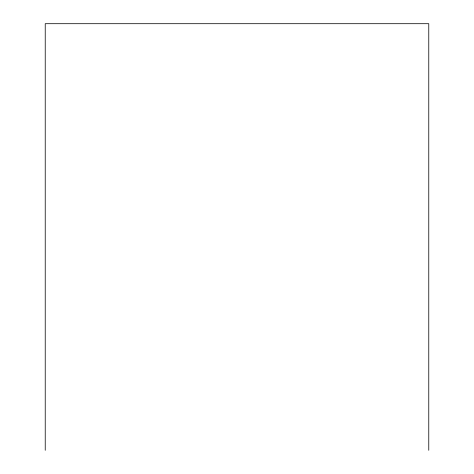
<?xml version="1.0" encoding="UTF-8"?>
<svg xmlns="http://www.w3.org/2000/svg" width="474" height="474" viewBox="0 0 474 474"><rect width="100%" height="100%" fill="white"/><g stroke="black" fill="none" stroke-linecap="round" stroke-linejoin="round"><path stroke-width="0.71" d="M428.769 450.3L428.769 23.7L45.231 23.7L45.231 450.3"/></g></svg>
